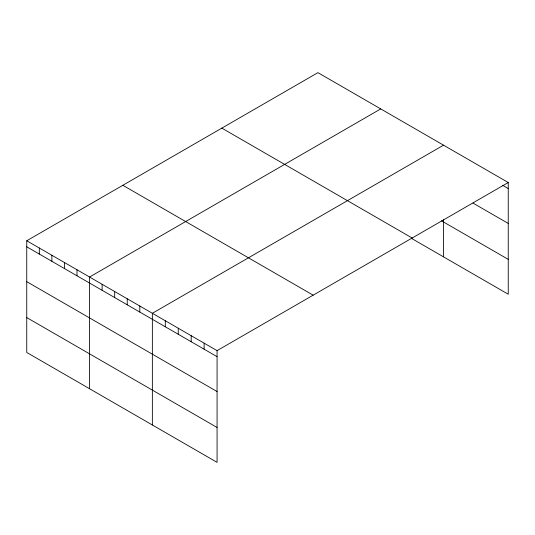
<?xml version="1.0" encoding="UTF-8"?>
<svg xmlns="http://www.w3.org/2000/svg" width="535" height="535" viewBox="0 0 535 535"><rect width="100%" height="100%" fill="white"/><g stroke="black" fill="none" stroke-linecap="round" stroke-linejoin="round"><path stroke-width="0.8" d="M508.25 182.535L217.07 350.646L217.07 462.347L26.75 352.465L26.75 240.763L317.93 72.653L508.25 182.535L508.25 294.237L411.442 238.342M380.733 108.913L89.552 277.03L89.552 388.724M443.542 145.179L152.361 313.289L152.361 424.984M502.499 185.237L508.25 188.561M473.02 203.093L508.25 223.436M441.449 220.794L508.25 259.361M221.838 128.132L412.157 238.015M122.843 185.291L313.162 295.173M26.75 240.763L217.07 350.646M26.75 246.796L217.07 356.671M26.75 281.664L217.07 391.546M26.75 317.589L217.07 427.472M443.542 219.551L443.542 256.874M204.129 343.176L204.129 349.201M191.189 335.706L191.189 341.731M178.242 328.229L178.242 334.255M165.302 320.759L165.302 326.785M139.802 306.033L139.802 312.059M127.236 298.784L127.236 304.81M114.677 291.528L114.677 297.554M102.118 284.279L102.118 290.304M76.993 269.774L76.993 275.799M64.434 262.524L64.434 268.55M51.875 255.269L51.875 261.294M39.309 248.019L39.309 254.045"/></g></svg>
